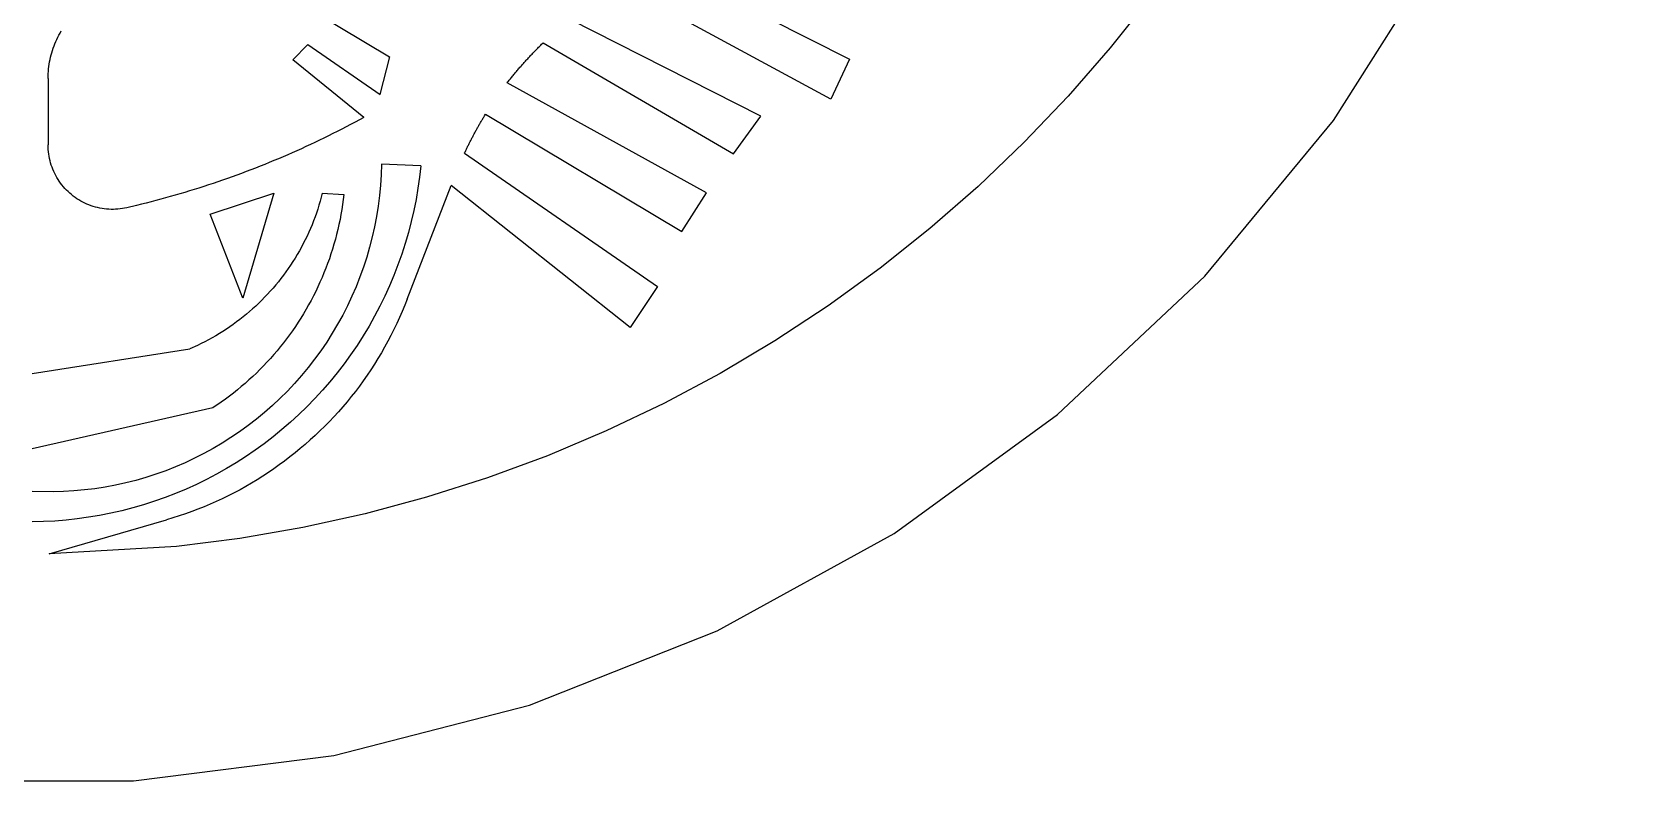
# Model space of a CAD drawing. Extents: x 12 to 362, y -365 to -15.
# Drawn here: x 186.7 to 361.7, y -364.7 to -283.3 of the extents above; entities that cross this region are included whole.
import ezdxf

# ---------------------------------------------------------------- set-up
doc = ezdxf.new("R2010")
doc.units = 0
doc.layers.get('0').update_dxf_attribs({"linetype": 'CONTINUOUS'})

msp = doc.modelspace()

# ---------------------------------------------------------------- linework, layer by layer
at = {"color": 0}
for p, q in [((253.813339, -275.193695), (275.573975, -286.222382)), ((212.465668, -278.133759), (225.534851, -285.94632)), ((273.562103, -290.551727), (250.254318, -277.952942)), ((265.937592, -292.40451), (245.189133, -281.882111)), ((215.014481, -286.276489), (216.667557, -284.623413)), ((216.667557, -284.623413), (224.510162, -290.045044)), ((242.261871, -284.43634), (262.965424, -296.512329)), ((222.743637, -292.538574), (215.014481, -286.276489)), ((225.534851, -285.94632), (224.507919, -290.054016)), ((275.573975, -286.222382), (273.573059, -290.557648)), ((188.400879, -288.305939), (188.400879, -295.536499)), ((260.028351, -300.749664), (238.360153, -288.781311)), ((235.99025, -292.196411), (257.335938, -304.956573)), ((262.954651, -296.506042), (265.937592, -292.40451)), ((233.716919, -296.409698), (254.688431, -310.90741)), ((228.946167, -297.798859), (224.657059, -297.633881)), ((206.04483, -303.075134), (212.957855, -300.770813)), ((212.957855, -300.770813), (209.600372, -312.186218)), ((218.2332, -300.767456), (220.583389, -300.924133)), ((227.479782, -312.294708), (232.256287, -299.945679)), ((251.712891, -315.370728), (232.256287, -299.945679)), ((257.335938, -304.956573), (260.028351, -300.749664)), ((209.600372, -312.186218), (206.04483, -303.075134)), ((254.688431, -310.90741), (251.712891, -315.370728)), ((186.664154, -320.364288), (203.81871, -317.688812)), ((206.325577, -324.112671), (186.664154, -328.552368)), ((188.503967, -339.986145), (201.284317, -336.290619))]:
    msp.add_line(p, q, dxfattribs=at)
for points in [[(175.696533, -364.651947), (197.673233, -364.651917), (219.476624, -361.897461), (240.762863, -356.432068), (261.196259, -348.341858), (280.45459, -337.754486), (298.23407, -324.836884), (314.254364, -309.792786), (328.262787, -292.859436), (340.038452, -274.303864), (349.39563, -254.418732), (356.186768, -233.51767), (360.304749, -211.930237), (361.684631, -189.997253)], [(308.256531, -279.538269), (303.940399, -284.97818), (299.381134, -290.215973), (294.588135, -295.240784), (289.571381, -300.042145), (284.341217, -304.610199), (278.908539, -308.935394), (273.284607, -313.00882), (267.481049, -316.82196), (261.509918, -320.366974), (255.383606, -323.636475), (249.114807, -326.623688), (242.716522, -329.322418), (236.202011, -331.727112), (229.584793, -333.832733), (222.878571, -335.634918), (216.09726, -337.129944), (209.254913, -338.314728), (202.365738, -339.186768), (188.503967, -339.986145)], [(188.400879, -288.305939), (188.404221, -288.047729), (188.414215, -287.789642), (188.430878, -287.531952), (188.454193, -287.27475), (188.484131, -287.018219), (188.520691, -286.762573), (188.563843, -286.507965), (188.613556, -286.254547), (188.6698, -286.002472), (188.732513, -285.751953), (188.801697, -285.503143), (188.877274, -285.256195), (188.959198, -285.011292), (189.047424, -284.768585), (189.141891, -284.528229), (189.242538, -284.290375), (189.349289, -284.055237), (189.462067, -283.822906), (189.580811, -283.593567), (189.705444, -283.367371), (189.835876, -283.14447)], [(238.360153, -288.781311), (238.43042, -288.690796), (238.500946, -288.600464), (238.571732, -288.510345), (238.642792, -288.42041), (238.714096, -288.330688), (238.785645, -288.24118), (238.857468, -288.151855), (238.929535, -288.062775), (239.001862, -287.973877), (239.074448, -287.885193), (239.147293, -287.796692), (239.220383, -287.708435), (239.293716, -287.620361), (239.36731, -287.532501), (239.441162, -287.444885), (239.515259, -287.357452), (239.5896, -287.270233), (239.6642, -287.183228), (239.739044, -287.096436), (239.814133, -287.009857), (239.889481, -286.923523), (239.965057, -286.837372), (240.040894, -286.751434), (240.116974, -286.665741), (240.193298, -286.580261), (240.269867, -286.494995), (240.34668, -286.409943), (240.423752, -286.325104), (240.501038, -286.240509), (240.578583, -286.156097), (240.656372, -286.07196), (240.73439, -285.988007), (240.812653, -285.904297), (240.891159, -285.820801), (240.96991, -285.737518), (241.048889, -285.65448), (241.128113, -285.571686), (241.207565, -285.489075), (241.287262, -285.406738), (241.367188, -285.324585), (241.447342, -285.242706), (241.52774, -285.161041), (241.608368, -285.07959), (241.68924, -284.998383), (241.77034, -284.917389), (241.851669, -284.83667), (241.933228, -284.756134), (242.015015, -284.675873), (242.097031, -284.595825), (242.261871, -284.43634)], [(233.716919, -296.409698), (233.756592, -296.324554), (233.796463, -296.239502), (233.836548, -296.154572), (233.876816, -296.069702), (233.917282, -295.984955), (233.957962, -295.900299), (233.998825, -295.815735), (234.039902, -295.731262), (234.081161, -295.646881), (234.122635, -295.562592), (234.164291, -295.478424), (234.206146, -295.394318), (234.248215, -295.310333), (234.290466, -295.226471), (234.332916, -295.14267), (234.375565, -295.05899), (234.418411, -294.975403), (234.461441, -294.891907), (234.504684, -294.808533), (234.548111, -294.72525), (234.591751, -294.642059), (234.635574, -294.55899), (234.679581, -294.476013), (234.723801, -294.393127), (234.768204, -294.310364), (234.812805, -294.227722), (234.857605, -294.145142), (234.902588, -294.062714), (234.947769, -293.980347), (234.993149, -293.898132), (235.038712, -293.815979), (235.084473, -293.733948), (235.130432, -293.652039), (235.176575, -293.570221), (235.222916, -293.488525), (235.26944, -293.406921), (235.316162, -293.325439), (235.363083, -293.24408), (235.410187, -293.162811), (235.457474, -293.081665), (235.504959, -293.00061), (235.552643, -292.919708), (235.600494, -292.838867), (235.64856, -292.758179), (235.696793, -292.677582), (235.745239, -292.597107), (235.793854, -292.516754), (235.842667, -292.436493), (235.891663, -292.356354), (235.99025, -292.196411)], [(222.743637, -292.538544), (222.26738, -292.798523), (221.789719, -293.055908), (221.310669, -293.310699), (220.830246, -293.562866), (220.34845, -293.812439), (219.865311, -294.059387), (219.380844, -294.303711), (218.895065, -294.54541), (218.407974, -294.784485), (217.919586, -295.020874), (217.429932, -295.254639), (216.939011, -295.485748), (216.446854, -295.714172), (215.953445, -295.939941), (215.458832, -296.162994), (214.963013, -296.383392), (214.466019, -296.601074), (213.967834, -296.816071), (213.468491, -297.028351), (212.968002, -297.237946), (212.4664, -297.444794), (211.963669, -297.648926), (211.459839, -297.850342), (210.954926, -298.049011), (210.448944, -298.244934), (209.941895, -298.43808), (209.433823, -298.62851), (208.924713, -298.816162), (208.414597, -299.001068), (207.903473, -299.183197), (207.391388, -299.362549), (206.878326, -299.539124), (206.364319, -299.712891), (205.849365, -299.883881), (205.333496, -300.052094), (204.816727, -300.217468), (204.299072, -300.380066), (203.780533, -300.539825), (203.261139, -300.696777), (202.740906, -300.850922), (202.219833, -301.002228), (201.697952, -301.150726), (201.175278, -301.296387), (200.651825, -301.439178), (200.127594, -301.579163), (199.602615, -301.716278), (199.076889, -301.850555), (198.550461, -301.981964), (198.023315, -302.110535), (196.967041, -302.359039)], [(196.967026, -302.359039), (196.725784, -302.409973), (196.482895, -302.452362), (196.238678, -302.486176), (195.993408, -302.511383), (195.747406, -302.527924), (195.500977, -302.535797), (195.25441, -302.534973), (195.008041, -302.525482), (194.762161, -302.507294), (194.517059, -302.480469), (194.273056, -302.445038), (194.030457, -302.401031), (193.789566, -302.348511), (193.550659, -302.287537), (193.314056, -302.218201), (193.080048, -302.140564), (192.848907, -302.054749), (192.620941, -301.960815), (192.396423, -301.858948), (192.175629, -301.749207), (191.958832, -301.631775), (191.746307, -301.506775), (191.538315, -301.374359), (191.335129, -301.234711), (191.136963, -301.087982), (190.944107, -300.934387), (190.756775, -300.774078), (190.575195, -300.607269), (190.399612, -300.434174), (190.23024, -300.255005), (190.067276, -300.070007), (189.910919, -299.879364), (189.761383, -299.683319), (189.618835, -299.482147), (189.483475, -299.276062), (189.355453, -299.065338), (189.234924, -298.85025), (189.12204, -298.631042), (189.016968, -298.40802), (188.9198, -298.181396), (188.830673, -297.951508), (188.749695, -297.718628), (188.676971, -297.483063), (188.612595, -297.245056), (188.556625, -297.004913), (188.509155, -296.76297), (188.470245, -296.519501), (188.439926, -296.274811), (188.418243, -296.029205), (188.400879, -295.536499)], [(228.946167, -297.798859), (228.80928, -299.022339), (228.637329, -300.241394), (228.43042, -301.454987), (228.188751, -302.66214), (227.912506, -303.861847), (227.601913, -305.053162), (227.257248, -306.235016), (226.878769, -307.406525), (226.466812, -308.56665), (226.021698, -309.714478), (225.543808, -310.84906), (225.033524, -311.969452), (224.491272, -313.074707), (223.917496, -314.16394), (223.312683, -315.236237), (222.677322, -316.29071), (222.011932, -317.326538), (221.317062, -318.342804), (220.593307, -319.338684), (219.841248, -320.313385), (219.061493, -321.266083), (218.2547, -322.195984), (217.421539, -323.102325), (216.562683, -323.984375), (215.678848, -324.8414), (214.770782, -325.672699), (213.839203, -326.477539), (212.884888, -327.25531), (211.90863, -328.005371), (210.91124, -328.727051), (209.893524, -329.4198), (208.856339, -330.083038), (207.800537, -330.716217), (206.726974, -331.318787), (205.636566, -331.89032), (204.530182, -332.430267), (203.408737, -332.938232), (202.273178, -333.413757), (201.124435, -333.856476), (199.96344, -334.266052), (198.791168, -334.64209), (197.608582, -334.984283), (196.416641, -335.292419), (195.216354, -335.566162), (194.008698, -335.805328), (192.794662, -336.009705), (191.575272, -336.179138), (190.351517, -336.313477), (189.124405, -336.412628), (186.664139, -336.505005)], [(224.657059, -297.633881), (224.622131, -298.772369), (224.551346, -299.90918), (224.444794, -301.043182), (224.302551, -302.173279), (224.124786, -303.29834), (223.911652, -304.417236), (223.663391, -305.52887), (223.380219, -306.632111), (223.062424, -307.725891), (222.710342, -308.809143), (222.324295, -309.880737), (221.904694, -310.939636), (221.45192, -311.984802), (220.966461, -313.015167), (220.448761, -314.029755), (219.899368, -315.027496), (219.318817, -316.007446), (218.707672, -316.968628), (218.066559, -317.910065), (217.396088, -318.830841), (216.69696, -319.730042), (215.969833, -320.606781), (215.215454, -321.460144), (214.434555, -322.289337), (213.62793, -323.093506), (212.796371, -323.871887), (211.940689, -324.623657), (211.061768, -325.348114), (210.160446, -326.044525), (209.237625, -326.712158), (208.294235, -327.350433), (207.331207, -327.958649), (206.349487, -328.536224), (205.350067, -329.082581), (204.333923, -329.597168), (203.302078, -330.079498), (202.255539, -330.529083), (201.195358, -330.945465), (200.122589, -331.328247), (199.0383, -331.677032), (197.943542, -331.991486), (196.839432, -332.271301), (195.727051, -332.516174), (194.607513, -332.725922), (193.481918, -332.900238), (192.351395, -333.039063), (191.217056, -333.142151), (190.080032, -333.209473), (188.941452, -333.240936), (186.664154, -333.196228)], [(218.233215, -300.767456), (218.120773, -301.205078), (218.000397, -301.640564), (217.872131, -302.073792), (217.736008, -302.504639), (217.592102, -302.932953), (217.44043, -303.358551), (217.281052, -303.781342), (217.114029, -304.201172), (216.939407, -304.617889), (216.757233, -305.031372), (216.567596, -305.441467), (216.370544, -305.848053), (216.166122, -306.251007), (215.954437, -306.650177), (215.735535, -307.045441), (215.509476, -307.436646), (215.276352, -307.8237), (215.036255, -308.206451), (214.78923, -308.584778), (214.535385, -308.958557), (214.27478, -309.327637), (214.007523, -309.691956), (213.733688, -310.051361), (213.453384, -310.405731), (213.166687, -310.754944), (212.873688, -311.098877), (212.574493, -311.437469), (212.269196, -311.770538), (211.957901, -312.098022), (211.640717, -312.4198), (211.317734, -312.735779), (210.989075, -313.045807), (210.654831, -313.349854), (210.315125, -313.647766), (209.970062, -313.939453), (209.619766, -314.224823), (209.264328, -314.503784), (208.9039, -314.776245), (208.538574, -315.042114), (208.168488, -315.3013), (207.793747, -315.553741), (207.41449, -315.799316), (207.030823, -316.037964), (206.642899, -316.269623), (206.250824, -316.494171), (205.854736, -316.711578), (205.454773, -316.921753), (205.051056, -317.124634), (204.643723, -317.320129), (203.81871, -317.688812)], [(220.583389, -300.924133), (220.517395, -301.471527), (220.441986, -302.0177), (220.357147, -302.5625), (220.262939, -303.105743), (220.159363, -303.647278), (220.046463, -304.186951), (219.924271, -304.724609), (219.792816, -305.26004), (219.652145, -305.793152), (219.502304, -306.323761), (219.343323, -306.851715), (219.175262, -307.376831), (218.998169, -307.898956), (218.812103, -308.417969), (218.617096, -308.933685), (218.413223, -309.445984), (218.200546, -309.954651), (217.979126, -310.459595), (217.749023, -310.960632), (217.510315, -311.457642), (217.263062, -311.95047), (217.007355, -312.438934), (216.743256, -312.922913), (216.47084, -313.402283), (216.190201, -313.876862), (215.901413, -314.346527), (215.604568, -314.811157), (215.299744, -315.270599), (214.987045, -315.724701), (214.66655, -316.17334), (214.338379, -316.616394), (214.002609, -317.053711), (213.659332, -317.485199), (213.30867, -317.910675), (212.950729, -318.330017), (212.585587, -318.743164), (212.213394, -319.149933), (211.834229, -319.550201), (211.448212, -319.943909), (211.055466, -320.330872), (210.656097, -320.710999), (210.250229, -321.084167), (209.837982, -321.450317), (209.419495, -321.809265), (208.994858, -322.16098), (208.56424, -322.50528), (208.127731, -322.842102), (207.685471, -323.171356), (207.23761, -323.49292), (206.325577, -324.11264)], [(227.479797, -312.294708), (227.213364, -312.965485), (226.93486, -313.631348), (226.644409, -314.292084), (226.342072, -314.947449), (226.027954, -315.59726), (225.702179, -316.241302), (225.364822, -316.879364), (225.016006, -317.51123), (224.655853, -318.136719), (224.28447, -318.755585), (223.901993, -319.367645), (223.508514, -319.972717), (223.104202, -320.570587), (222.689148, -321.161072), (222.263519, -321.743958), (221.827454, -322.319092), (221.381058, -322.886261), (220.924515, -323.445251), (220.457962, -323.995941), (219.981552, -324.538116), (219.495422, -325.071594), (218.999756, -325.596252), (218.494705, -326.111847), (217.980438, -326.618256), (217.457108, -327.115295), (216.924896, -327.602814), (216.383972, -328.080658), (215.834518, -328.548676), (215.276718, -329.006683), (214.710724, -329.454559), (214.136765, -329.892151), (213.554993, -330.319305), (212.965607, -330.735901), (212.36879, -331.141785), (211.764755, -331.536865), (211.153702, -331.920959), (210.535797, -332.293945), (209.911285, -332.655762), (209.280334, -333.006226), (208.643158, -333.345276), (207.999969, -333.672729), (207.350983, -333.988556), (206.696396, -334.292633), (206.036438, -334.584808), (205.371307, -334.865051), (204.701233, -335.13327), (204.026428, -335.389313), (203.347122, -335.633179), (202.663513, -335.864716), (201.284332, -336.290619)]]:
    msp.add_lwpolyline(points, dxfattribs=at)

doc.saveas('drawing.dxf')
